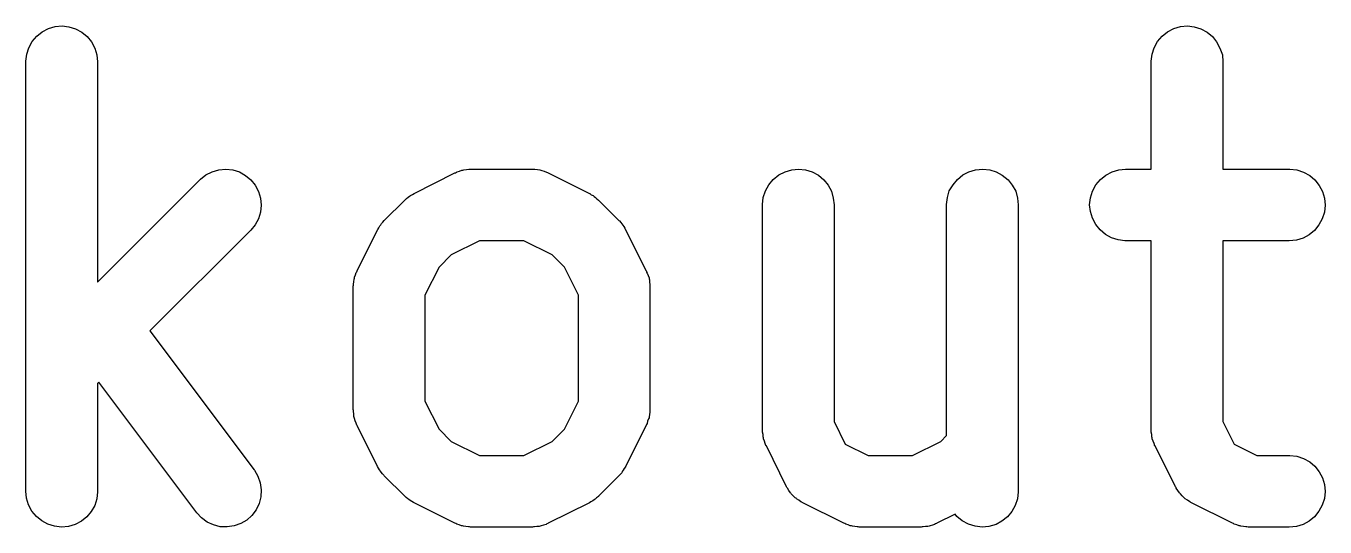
# Model space of a CAD drawing. Extents: x 74.8 to 169.8, y -84.2 to -63.4.
# Drawn here: x 98.906 to 101.627, y -82.409 to -81.359 of the extents above; entities that cross this region are included whole.
import ezdxf

# ---------------------------------------------------------------- set-up
doc = ezdxf.new("R2010")
doc.units = 0
doc.layers.add('BLACK', color=7, linetype='CONTINUOUS')

msp = doc.modelspace()

# ---------------------------------------------------------------- linework, layer by layer
at = {"layer": 'BLACK', "linetype": 'CONTINUOUS'}
for p, q in [((98.9528, -81.3646), (98.9668, -81.3605)), ((98.9668, -81.3605), (98.9814, -81.3591)), ((98.9814, -81.3591), (98.9959, -81.3607)), ((98.9959, -81.3607), (99.0099, -81.365)), ((101.31, -81.3646), (101.324, -81.3605)), ((101.324, -81.3605), (101.339, -81.3591)), ((101.339, -81.3591), (101.353, -81.3607)), ((101.353, -81.3607), (101.367, -81.365)), ((98.919, -81.3918), (98.9284, -81.3806)), ((98.9284, -81.3806), (98.9398, -81.3714)), ((98.9398, -81.3714), (98.9528, -81.3646)), ((99.0099, -81.365), (99.0228, -81.372)), ((99.0228, -81.372), (99.0341, -81.3813)), ((99.0341, -81.3813), (99.0433, -81.3926)), ((101.276, -81.3918), (101.286, -81.3806)), ((101.286, -81.3806), (101.297, -81.3714)), ((101.297, -81.3714), (101.31, -81.3646)), ((101.367, -81.365), (101.38, -81.372)), ((101.38, -81.372), (101.391, -81.3813)), ((101.391, -81.3813), (101.4, -81.3926)), ((98.9075, -81.4185), (98.9119, -81.4046)), ((98.9119, -81.4046), (98.919, -81.3918)), ((99.0433, -81.3926), (99.0502, -81.4056)), ((99.0502, -81.4056), (99.0544, -81.4196)), ((101.265, -81.4185), (101.269, -81.4046)), ((101.269, -81.4046), (101.276, -81.3918)), ((101.4, -81.3926), (101.407, -81.4056)), ((101.407, -81.4056), (101.412, -81.4196)), ((98.9059, -81.4331), (98.9075, -81.4185)), ((98.9059, -81.4341), (98.9059, -81.4331)), ((98.9059, -82.3341), (98.9059, -81.4341)), ((99.0544, -81.4196), (99.0559, -81.4341)), ((99.0559, -81.4341), (99.0559, -81.8959)), ((101.263, -81.4331), (101.265, -81.4185)), ((101.263, -81.4341), (101.263, -81.4331)), ((101.263, -81.6591), (101.263, -81.4341)), ((101.412, -81.4196), (101.413, -81.4341)), ((101.413, -81.4341), (101.413, -81.6591)), ((99.3099, -81.6604), (99.3245, -81.6591)), ((99.3245, -81.6591), (99.3391, -81.6607)), ((99.8234, -81.6606), (99.8285, -81.6601)), ((99.8285, -81.6601), (99.8336, -81.6593)), ((99.8336, -81.6593), (99.8358, -81.6594)), ((99.8358, -81.6594), (99.838, -81.6591)), ((99.838, -81.6591), (99.9666, -81.6591)), ((99.9666, -81.6591), (99.9676, -81.6591)), ((99.9676, -81.6591), (99.9698, -81.6594)), ((99.9698, -81.6594), (99.972, -81.6593)), ((99.972, -81.6593), (99.9771, -81.6602)), ((99.9771, -81.6602), (99.9822, -81.6608)), ((100.51, -81.6605), (100.524, -81.6591)), ((100.524, -81.6591), (100.539, -81.6607)), ((100.895, -81.6605), (100.91, -81.6591)), ((100.91, -81.6591), (100.925, -81.6607)), ((101.195, -81.6606), (101.209, -81.6591)), ((101.209, -81.6591), (101.263, -81.6591)), ((101.413, -81.6591), (101.552, -81.6591)), ((101.552, -81.6591), (101.553, -81.6591)), ((101.553, -81.6591), (101.568, -81.6608)), ((99.0559, -81.8959), (99.2707, -81.6811)), ((99.2707, -81.6811), (99.2714, -81.6804)), ((99.2714, -81.6804), (99.2829, -81.6712)), ((99.2829, -81.6712), (99.2959, -81.6645)), ((99.2959, -81.6645), (99.3099, -81.6604)), ((99.3391, -81.6607), (99.353, -81.6651)), ((99.353, -81.6651), (99.3659, -81.6721)), ((99.3659, -81.6721), (99.3771, -81.6815)), ((99.3771, -81.6815), (99.3863, -81.6929)), ((99.7187, -81.7099), (99.8045, -81.6671)), ((99.8045, -81.6671), (99.8054, -81.6666)), ((99.8054, -81.6666), (99.8075, -81.6658)), ((99.8075, -81.6658), (99.8094, -81.6648)), ((99.8094, -81.6648), (99.8143, -81.6633)), ((99.8143, -81.6633), (99.8191, -81.6616)), ((99.8191, -81.6616), (99.8213, -81.6612)), ((99.8213, -81.6612), (99.8234, -81.6606)), ((99.9822, -81.6608), (99.9843, -81.6614)), ((99.9843, -81.6614), (99.9864, -81.6618)), ((99.9864, -81.6618), (99.9912, -81.6637)), ((99.9912, -81.6637), (99.9961, -81.6652)), ((99.9961, -81.6652), (99.998, -81.6663)), ((99.998, -81.6663), (100, -81.6671)), ((100, -81.6671), (100.086, -81.7099)), ((100.462, -81.6918), (100.471, -81.6806)), ((100.471, -81.6806), (100.483, -81.6714)), ((100.483, -81.6714), (100.496, -81.6646)), ((100.496, -81.6646), (100.51, -81.6605)), ((100.539, -81.6607), (100.553, -81.665)), ((100.553, -81.665), (100.566, -81.672)), ((100.566, -81.672), (100.577, -81.6813)), ((100.577, -81.6813), (100.586, -81.6926)), ((100.848, -81.6918), (100.857, -81.6806)), ((100.857, -81.6806), (100.868, -81.6714)), ((100.868, -81.6714), (100.881, -81.6646)), ((100.881, -81.6646), (100.895, -81.6605)), ((100.925, -81.6607), (100.938, -81.665)), ((100.938, -81.665), (100.951, -81.672)), ((100.951, -81.672), (100.963, -81.6813)), ((100.963, -81.6813), (100.972, -81.6926)), ((101.147, -81.6922), (101.157, -81.6809)), ((101.157, -81.6809), (101.168, -81.6717)), ((101.168, -81.6717), (101.181, -81.6648)), ((101.181, -81.6648), (101.195, -81.6606)), ((101.568, -81.6608), (101.582, -81.6652)), ((101.582, -81.6652), (101.595, -81.6723)), ((101.595, -81.6723), (101.606, -81.6817)), ((101.606, -81.6817), (101.615, -81.6931)), ((99.3863, -81.6929), (99.3932, -81.7058)), ((99.3932, -81.7058), (99.3973, -81.7198)), ((99.709, -81.716), (99.7114, -81.7141)), ((99.7114, -81.7141), (99.7152, -81.7122)), ((99.7152, -81.7122), (99.7187, -81.7099)), ((100.086, -81.7099), (100.087, -81.7104)), ((100.087, -81.7104), (100.09, -81.7127)), ((100.09, -81.7127), (100.094, -81.7147)), ((100.45, -81.7185), (100.455, -81.7046)), ((100.455, -81.7046), (100.462, -81.6918)), ((100.586, -81.6926), (100.593, -81.7056)), ((100.593, -81.7056), (100.597, -81.7196)), ((100.836, -81.7185), (100.84, -81.7046)), ((100.84, -81.7046), (100.848, -81.6918)), ((100.972, -81.6926), (100.979, -81.7056)), ((100.979, -81.7056), (100.983, -81.7196)), ((101.136, -81.7191), (101.14, -81.7051)), ((101.14, -81.7051), (101.147, -81.6922)), ((101.615, -81.6931), (101.622, -81.706)), ((101.622, -81.706), (101.626, -81.7201)), ((99.3987, -81.7344), (99.3972, -81.749)), ((99.3973, -81.7198), (99.3987, -81.7344)), ((99.6564, -81.7668), (99.6993, -81.724)), ((99.6993, -81.724), (99.7, -81.7232)), ((99.7, -81.7232), (99.7033, -81.7206)), ((99.7033, -81.7206), (99.7064, -81.7177)), ((99.7064, -81.7177), (99.709, -81.716)), ((100.094, -81.7147), (100.096, -81.7167)), ((100.096, -81.7167), (100.099, -81.7184)), ((100.099, -81.7184), (100.102, -81.7213)), ((100.102, -81.7213), (100.105, -81.724)), ((100.105, -81.724), (100.148, -81.7668)), ((100.449, -81.7331), (100.45, -81.7185)), ((100.449, -81.7341), (100.449, -81.7331)), ((100.449, -82.2056), (100.449, -81.7341)), ((100.597, -81.7196), (100.599, -81.7341)), ((100.599, -81.7341), (100.599, -82.1879)), ((100.834, -81.7331), (100.836, -81.7185)), ((100.834, -81.7341), (100.834, -81.7331)), ((100.834, -82.2174), (100.834, -81.7341)), ((100.983, -81.7196), (100.984, -81.7341)), ((100.984, -81.7341), (100.984, -82.3341)), ((101.134, -81.7336), (101.136, -81.7191)), ((101.136, -81.7482), (101.134, -81.7336)), ((101.626, -81.7201), (101.627, -81.7347)), ((101.627, -81.7347), (101.626, -81.7492)), ((99.393, -81.763), (99.386, -81.7759)), ((99.3972, -81.749), (99.393, -81.763)), ((99.6537, -81.7701), (99.6564, -81.7668)), ((100.148, -81.7668), (100.149, -81.7676)), ((100.149, -81.7676), (100.152, -81.7709)), ((101.14, -81.7622), (101.136, -81.7482)), ((101.147, -81.7752), (101.14, -81.7622)), ((101.621, -81.7632), (101.614, -81.7761)), ((101.626, -81.7492), (101.621, -81.7632)), ((99.3767, -81.7872), (99.1656, -81.9983)), ((99.386, -81.7759), (99.3767, -81.7872)), ((99.5995, -81.872), (99.6423, -81.7863)), ((99.6423, -81.7863), (99.6428, -81.7854)), ((99.6428, -81.7854), (99.6451, -81.7818)), ((99.6451, -81.7818), (99.6471, -81.7781)), ((99.6471, -81.7781), (99.6491, -81.7757)), ((99.6491, -81.7757), (99.6508, -81.7731)), ((99.6508, -81.7731), (99.6537, -81.7701)), ((100.152, -81.7709), (100.154, -81.7739)), ((100.154, -81.7739), (100.156, -81.7766)), ((100.156, -81.7766), (100.158, -81.779)), ((100.158, -81.779), (100.16, -81.7827)), ((100.16, -81.7827), (100.162, -81.7863)), ((100.162, -81.7863), (100.205, -81.872)), ((101.156, -81.7866), (101.147, -81.7752)), ((101.167, -81.796), (101.156, -81.7866)), ((101.18, -81.8031), (101.167, -81.796)), ((101.605, -81.7874), (101.594, -81.7966)), ((101.614, -81.7761), (101.605, -81.7874)), ((99.8557, -81.8091), (99.7967, -81.8386)), ((99.9489, -81.8091), (99.8557, -81.8091)), ((100.008, -81.8386), (99.9489, -81.8091)), ((101.194, -81.8075), (101.18, -81.8031)), ((101.208, -81.8091), (101.194, -81.8075)), ((101.209, -81.8091), (101.208, -81.8091)), ((101.263, -81.8091), (101.209, -81.8091)), ((101.263, -82.2056), (101.263, -81.8091)), ((101.552, -81.8091), (101.413, -81.8091)), ((101.413, -81.8091), (101.413, -82.1879)), ((101.567, -81.8077), (101.552, -81.8091)), ((101.581, -81.8035), (101.567, -81.8077)), ((101.594, -81.7966), (101.581, -81.8035)), ((99.7967, -81.8386), (99.7711, -81.8643)), ((100.034, -81.8643), (100.008, -81.8386)), ((99.5961, -81.8809), (99.5976, -81.876)), ((99.5976, -81.876), (99.5987, -81.8741)), ((99.5987, -81.8741), (99.5995, -81.872)), ((99.7711, -81.8643), (99.7416, -81.9233)), ((100.063, -81.9233), (100.034, -81.8643)), ((100.205, -81.872), (100.206, -81.873)), ((100.206, -81.873), (100.206, -81.875)), ((100.206, -81.875), (100.207, -81.877)), ((100.207, -81.877), (100.209, -81.8819)), ((99.5916, -81.9045), (99.5918, -81.9023)), ((99.5916, -81.9056), (99.5916, -81.9045)), ((99.5918, -81.9001), (99.5926, -81.8951)), ((99.5918, -81.9023), (99.5918, -81.9001)), ((99.5926, -81.8951), (99.5932, -81.89)), ((99.5932, -81.89), (99.5939, -81.8879)), ((99.5939, -81.8879), (99.5943, -81.8857)), ((99.5943, -81.8857), (99.5961, -81.8809)), ((100.209, -81.8819), (100.211, -81.8867)), ((100.211, -81.8867), (100.211, -81.8889)), ((100.211, -81.8889), (100.212, -81.891)), ((100.212, -81.891), (100.212, -81.8961)), ((100.212, -81.8961), (100.213, -81.9012)), ((100.213, -81.9012), (100.213, -81.9034)), ((100.213, -81.9034), (100.213, -81.9056)), ((99.5916, -82.1627), (99.5916, -81.9056)), ((99.7416, -81.9233), (99.7416, -82.145)), ((100.063, -82.145), (100.063, -81.9233)), ((100.213, -81.9056), (100.213, -82.1627)), ((99.1656, -81.9983), (99.3837, -82.2891)), ((99.0585, -82.1055), (99.0559, -82.1081)), ((99.0559, -82.1081), (99.0559, -82.3341)), ((99.2637, -82.3791), (99.0585, -82.1055)), ((99.7416, -82.145), (99.7711, -82.204)), ((100.034, -82.204), (100.063, -82.145)), ((99.5918, -82.1649), (99.5916, -82.1627)), ((99.5917, -82.1671), (99.5918, -82.1649)), ((99.5925, -82.1722), (99.5917, -82.1671)), ((99.593, -82.1773), (99.5925, -82.1722)), ((100.212, -82.1732), (100.211, -82.1783)), ((100.213, -82.1682), (100.212, -82.1732)), ((100.213, -82.1627), (100.213, -82.1638)), ((100.213, -82.1638), (100.213, -82.166)), ((100.213, -82.166), (100.213, -82.1682)), ((99.5936, -82.1794), (99.593, -82.1773)), ((99.594, -82.1816), (99.5936, -82.1794)), ((99.5957, -82.1864), (99.594, -82.1816)), ((99.5972, -82.1913), (99.5957, -82.1864)), ((99.5983, -82.1932), (99.5972, -82.1913)), ((99.599, -82.1953), (99.5983, -82.1932)), ((99.5995, -82.1963), (99.599, -82.1953)), ((99.6423, -82.282), (99.5995, -82.1963)), ((99.7711, -82.204), (99.7967, -82.2296)), ((100.008, -82.2296), (100.034, -82.204)), ((100.205, -82.1963), (100.162, -82.282)), ((100.206, -82.1942), (100.205, -82.1963)), ((100.207, -82.1923), (100.206, -82.1942)), ((100.208, -82.1874), (100.207, -82.1923)), ((100.21, -82.1826), (100.208, -82.1874)), ((100.211, -82.1804), (100.21, -82.1826)), ((100.211, -82.1783), (100.211, -82.1804)), ((100.599, -82.1879), (100.622, -82.2354)), ((101.413, -82.1879), (101.437, -82.2354)), ((99.7967, -82.2296), (99.8557, -82.2591)), ((99.9489, -82.2591), (100.008, -82.2296)), ((100.449, -82.2078), (100.449, -82.2056)), ((100.449, -82.21), (100.449, -82.2078)), ((100.45, -82.215), (100.449, -82.21)), ((100.45, -82.2201), (100.45, -82.215)), ((100.451, -82.2223), (100.45, -82.2201)), ((100.451, -82.2244), (100.451, -82.2223)), ((100.453, -82.2292), (100.451, -82.2244)), ((100.454, -82.2342), (100.453, -82.2292)), ((100.763, -82.2591), (100.822, -82.2296)), ((100.822, -82.2296), (100.834, -82.2174)), ((101.263, -82.2078), (101.263, -82.2056)), ((101.263, -82.21), (101.263, -82.2078)), ((101.264, -82.215), (101.263, -82.21)), ((101.264, -82.2201), (101.264, -82.215)), ((101.265, -82.2223), (101.264, -82.2201)), ((101.265, -82.2244), (101.265, -82.2223)), ((101.267, -82.2292), (101.265, -82.2244)), ((101.269, -82.2342), (101.267, -82.2292)), ((100.455, -82.2361), (100.454, -82.2342)), ((100.456, -82.2382), (100.455, -82.2361)), ((100.457, -82.2391), (100.456, -82.2382)), ((100.499, -82.3248), (100.457, -82.2391)), ((100.622, -82.2354), (100.67, -82.2591)), ((101.27, -82.2361), (101.269, -82.2342)), ((101.27, -82.2382), (101.27, -82.2361)), ((101.271, -82.2391), (101.27, -82.2382)), ((101.314, -82.3248), (101.271, -82.2391)), ((101.437, -82.2354), (101.484, -82.2591)), ((99.6446, -82.2855), (99.6423, -82.282)), ((99.6465, -82.2893), (99.6446, -82.2855)), ((99.8557, -82.2591), (99.9489, -82.2591)), ((100.162, -82.2829), (100.159, -82.2864)), ((100.162, -82.282), (100.162, -82.2829)), ((100.67, -82.2591), (100.763, -82.2591)), ((101.484, -82.2591), (101.552, -82.2591)), ((101.552, -82.2591), (101.553, -82.2591)), ((101.553, -82.2591), (101.568, -82.2608)), ((101.568, -82.2608), (101.582, -82.2652)), ((101.582, -82.2652), (101.595, -82.2723)), ((101.595, -82.2723), (101.606, -82.2817)), ((101.606, -82.2817), (101.615, -82.2931)), ((99.3837, -82.2891), (99.3843, -82.29)), ((99.3843, -82.29), (99.3918, -82.3026)), ((99.3918, -82.3026), (99.3966, -82.3164)), ((99.6485, -82.2917), (99.6465, -82.2893)), ((99.6501, -82.2944), (99.6485, -82.2917)), ((99.653, -82.2974), (99.6501, -82.2944)), ((99.6557, -82.3007), (99.653, -82.2974)), ((99.6564, -82.3015), (99.6557, -82.3007)), ((99.6993, -82.3443), (99.6564, -82.3015)), ((100.148, -82.3015), (100.105, -82.3443)), ((100.151, -82.2982), (100.148, -82.3015)), ((100.154, -82.2952), (100.151, -82.2982)), ((100.155, -82.2926), (100.154, -82.2952)), ((100.157, -82.2901), (100.155, -82.2926)), ((100.159, -82.2864), (100.157, -82.2901)), ((101.615, -82.2931), (101.622, -82.306)), ((101.622, -82.306), (101.626, -82.3201)), ((98.9073, -82.3487), (98.9059, -82.3341)), ((99.0558, -82.3352), (99.0542, -82.3497)), ((99.0559, -82.3341), (99.0558, -82.3352)), ((99.3966, -82.3164), (99.3986, -82.3309)), ((99.3986, -82.3309), (99.3978, -82.3455)), ((100.5, -82.3262), (100.499, -82.3248)), ((100.501, -82.3277), (100.5, -82.3262)), ((100.504, -82.3324), (100.501, -82.3277)), ((100.507, -82.3372), (100.504, -82.3324)), ((100.508, -82.3384), (100.507, -82.3372)), ((100.509, -82.3397), (100.508, -82.3384)), ((100.513, -82.3437), (100.509, -82.3397)), ((100.984, -82.3352), (100.983, -82.3497)), ((100.984, -82.3341), (100.984, -82.3352)), ((101.315, -82.3262), (101.314, -82.3248)), ((101.315, -82.3277), (101.315, -82.3262)), ((101.319, -82.3324), (101.315, -82.3277)), ((101.322, -82.3372), (101.319, -82.3324)), ((101.323, -82.3384), (101.322, -82.3372)), ((101.324, -82.3397), (101.323, -82.3384)), ((101.328, -82.3437), (101.324, -82.3397)), ((101.626, -82.3201), (101.627, -82.3347)), ((101.627, -82.3347), (101.626, -82.3492)), ((98.9115, -82.3627), (98.9073, -82.3487)), ((98.9184, -82.3756), (98.9115, -82.3627)), ((99.0498, -82.3637), (99.0427, -82.3765)), ((99.0542, -82.3497), (99.0498, -82.3637)), ((99.3942, -82.3597), (99.3879, -82.3729)), ((99.3978, -82.3455), (99.3942, -82.3597)), ((99.7025, -82.347), (99.6993, -82.3443)), ((99.7055, -82.3499), (99.7025, -82.347)), ((99.7082, -82.3516), (99.7055, -82.3499)), ((99.7106, -82.3536), (99.7082, -82.3516)), ((99.7143, -82.3556), (99.7106, -82.3536)), ((99.7178, -82.3579), (99.7143, -82.3556)), ((99.7187, -82.3584), (99.7178, -82.3579)), ((99.8045, -82.4012), (99.7187, -82.3584)), ((100.086, -82.3584), (100, -82.4012)), ((100.089, -82.3561), (100.086, -82.3584)), ((100.093, -82.3542), (100.089, -82.3561)), ((100.096, -82.3522), (100.093, -82.3542)), ((100.098, -82.3506), (100.096, -82.3522)), ((100.101, -82.3477), (100.098, -82.3506)), ((100.105, -82.3451), (100.101, -82.3477)), ((100.105, -82.3443), (100.105, -82.3451)), ((100.517, -82.3479), (100.513, -82.3437)), ((100.519, -82.3488), (100.517, -82.3479)), ((100.52, -82.3499), (100.519, -82.3488)), ((100.525, -82.353), (100.52, -82.3499)), ((100.529, -82.3563), (100.525, -82.353)), ((100.531, -82.357), (100.529, -82.3563)), ((100.532, -82.3579), (100.531, -82.357)), ((100.533, -82.3584), (100.532, -82.3579)), ((100.619, -82.4012), (100.533, -82.3584)), ((100.978, -82.3637), (100.971, -82.3765)), ((100.983, -82.3497), (100.978, -82.3637)), ((101.332, -82.3479), (101.328, -82.3437)), ((101.333, -82.3488), (101.332, -82.3479)), ((101.334, -82.3499), (101.333, -82.3488)), ((101.339, -82.353), (101.334, -82.3499)), ((101.344, -82.3563), (101.339, -82.353)), ((101.345, -82.357), (101.344, -82.3563)), ((101.346, -82.3579), (101.345, -82.357)), ((101.347, -82.3584), (101.346, -82.3579)), ((101.433, -82.4012), (101.347, -82.3584)), ((101.621, -82.3632), (101.614, -82.3761)), ((101.626, -82.3492), (101.621, -82.3632)), ((98.9276, -82.387), (98.9184, -82.3756)), ((98.9389, -82.3963), (98.9276, -82.387)), ((99.0333, -82.3877), (99.0219, -82.3969)), ((99.0427, -82.3765), (99.0333, -82.3877)), ((99.2736, -82.3899), (99.2637, -82.3791)), ((99.2854, -82.3986), (99.2736, -82.3899)), ((99.3683, -82.3945), (99.3557, -82.402)), ((99.3792, -82.3846), (99.3683, -82.3945)), ((99.3879, -82.3729), (99.3792, -82.3846)), ((100.852, -82.3823), (100.814, -82.4012)), ((100.856, -82.387), (100.852, -82.3823)), ((100.867, -82.3963), (100.856, -82.387)), ((100.962, -82.3877), (100.95, -82.3969)), ((100.971, -82.3765), (100.962, -82.3877)), ((101.605, -82.3874), (101.594, -82.3966)), ((101.614, -82.3761), (101.605, -82.3874)), ((98.9518, -82.4033), (98.9389, -82.3963)), ((98.9658, -82.4076), (98.9518, -82.4033)), ((98.9803, -82.4091), (98.9658, -82.4076)), ((98.9949, -82.4078), (98.9803, -82.4091)), ((99.009, -82.4037), (98.9949, -82.4078)), ((99.0219, -82.3969), (99.009, -82.4037)), ((99.2986, -82.4048), (99.2854, -82.3986)), ((99.3128, -82.4084), (99.2986, -82.4048)), ((99.3275, -82.409), (99.3128, -82.4084)), ((99.3419, -82.4069), (99.3275, -82.409)), ((99.3557, -82.402), (99.3419, -82.4069)), ((99.8065, -82.402), (99.8045, -82.4012)), ((99.8085, -82.4031), (99.8065, -82.402)), ((99.8133, -82.4046), (99.8085, -82.4031)), ((99.8181, -82.4065), (99.8133, -82.4046)), ((99.8203, -82.4068), (99.8181, -82.4065)), ((99.8224, -82.4075), (99.8203, -82.4068)), ((99.8275, -82.4081), (99.8224, -82.4075)), ((99.8326, -82.4089), (99.8275, -82.4081)), ((99.8348, -82.4089), (99.8326, -82.4089)), ((99.837, -82.4091), (99.8348, -82.4089)), ((99.838, -82.4091), (99.837, -82.4091)), ((99.9666, -82.4091), (99.838, -82.4091)), ((99.9688, -82.4089), (99.9666, -82.4091)), ((99.971, -82.409), (99.9688, -82.4089)), ((99.976, -82.4082), (99.971, -82.409)), ((99.9811, -82.4077), (99.976, -82.4082)), ((99.9833, -82.4071), (99.9811, -82.4077)), ((99.9854, -82.4067), (99.9833, -82.4071)), ((99.9902, -82.405), (99.9854, -82.4067)), ((99.9952, -82.4035), (99.9902, -82.405)), ((99.9971, -82.4024), (99.9952, -82.4035)), ((99.9992, -82.4017), (99.9971, -82.4024)), ((100, -82.4012), (99.9992, -82.4017)), ((100.621, -82.402), (100.619, -82.4012)), ((100.623, -82.4031), (100.621, -82.402)), ((100.628, -82.4046), (100.623, -82.4031)), ((100.632, -82.4065), (100.628, -82.4046)), ((100.635, -82.4068), (100.632, -82.4065)), ((100.637, -82.4075), (100.635, -82.4068)), ((100.642, -82.4081), (100.637, -82.4075)), ((100.647, -82.4089), (100.642, -82.4081)), ((100.649, -82.4089), (100.647, -82.4089)), ((100.651, -82.4091), (100.649, -82.4089)), ((100.652, -82.4091), (100.651, -82.4091)), ((100.781, -82.4091), (100.652, -82.4091)), ((100.783, -82.4089), (100.781, -82.4091)), ((100.785, -82.409), (100.783, -82.4089)), ((100.79, -82.4082), (100.785, -82.409)), ((100.795, -82.4077), (100.79, -82.4082)), ((100.798, -82.4071), (100.795, -82.4077)), ((100.8, -82.4067), (100.798, -82.4071)), ((100.805, -82.405), (100.8, -82.4067)), ((100.809, -82.4035), (100.805, -82.405)), ((100.811, -82.4024), (100.809, -82.4035)), ((100.813, -82.4017), (100.811, -82.4024)), ((100.814, -82.4012), (100.813, -82.4017)), ((100.88, -82.4033), (100.867, -82.3963)), ((100.894, -82.4076), (100.88, -82.4033)), ((100.909, -82.4091), (100.894, -82.4076)), ((100.923, -82.4078), (100.909, -82.4091)), ((100.938, -82.4037), (100.923, -82.4078)), ((100.95, -82.3969), (100.938, -82.4037)), ((101.435, -82.402), (101.433, -82.4012)), ((101.437, -82.4031), (101.435, -82.402)), ((101.442, -82.4046), (101.437, -82.4031)), ((101.447, -82.4065), (101.442, -82.4046)), ((101.449, -82.4068), (101.447, -82.4065)), ((101.451, -82.4075), (101.449, -82.4068)), ((101.456, -82.4081), (101.451, -82.4075)), ((101.461, -82.4089), (101.456, -82.4081)), ((101.463, -82.4089), (101.461, -82.4089)), ((101.466, -82.4091), (101.463, -82.4089)), ((101.467, -82.4091), (101.466, -82.4091)), ((101.552, -82.4091), (101.467, -82.4091)), ((101.567, -82.4077), (101.552, -82.4091)), ((101.581, -82.4035), (101.567, -82.4077)), ((101.594, -82.3966), (101.581, -82.4035))]:
    msp.add_line(p, q, dxfattribs=at)

doc.saveas('drawing.dxf')
